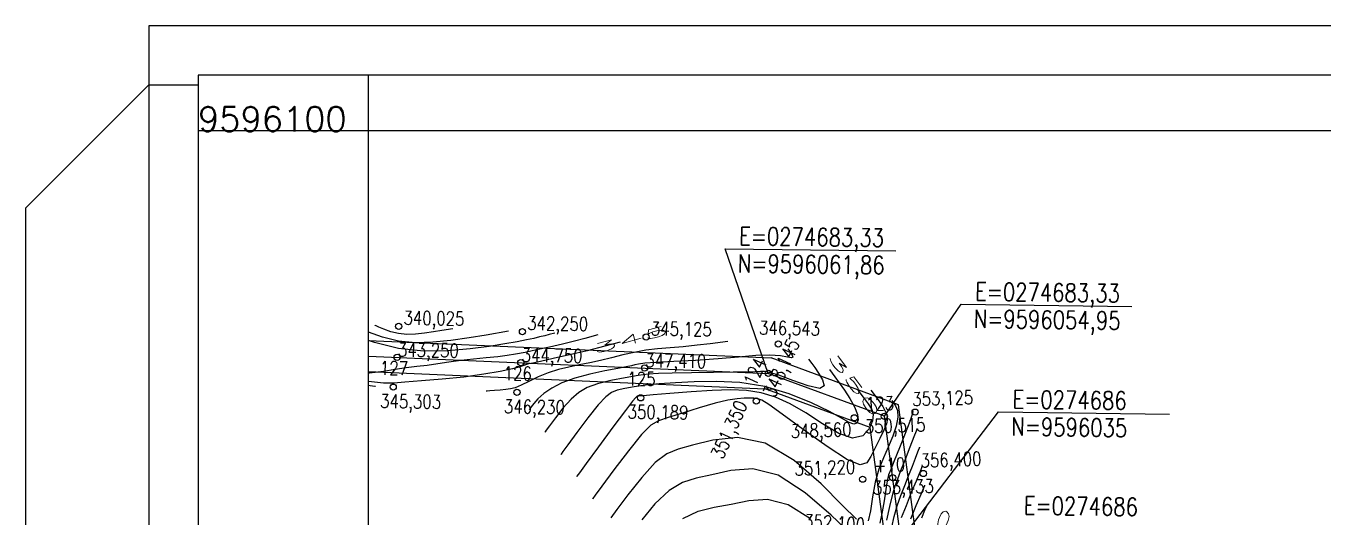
# Model space of a CAD drawing. Header units: millimetres. Extents: x 276147 to 291056, y 9594849 to 9609891.
# Drawn here: x 276568.4 to 276777.9, y 9607428.1 to 9607507.4 of the extents above; entities that cross this region are included whole.
import ezdxf
from ezdxf.enums import TextEntityAlignment as Align

# ---------------------------------------------------------------- set-up
doc = ezdxf.new("R2010")
doc.units = ezdxf.units.MM
doc.header["$LTSCALE"] = 10
doc.linetypes.add('CONTINUO', pattern=[0])
for name, color, linetype in [('2000-Top_malha_coord', 2, 'Continuous'), ('500-dim1', 6, 'Continuous'), ('Curvas mestras', 30, 'Continuous'), ('Curvas simples', 9, 'Continuous'), ('Curvas texto', 2, 'Continuous'), ('LINHA02', 8, 'Continuous'), ('TEXTO-PAPEL', 7, 'Continuous'), ('TEXTO02', 3, 'Continuous'), ('Top_malha_coord', 8, 'Continuous')]:
    doc.layers.add(name, color=color, linetype=linetype)
doc.styles.add('r80', font='romans.shx')
doc.styles.add('ROMANS', font='romans.shx', dxfattribs={"width": 0.8, "height": 4})
doc.styles.add('SIMPLEX', font='simplex', dxfattribs={"height": 0.2})

msp = doc.modelspace()

# ---------------------------------------------------------------- linework, layer by layer
at = {"layer": '500-dim1', "ltscale": 0.1}
for points in [[(276588.26, 9607271.52), (276901.98, 9607271.52), (276901.98, 9607507.4), (276588.26, 9607507.4)], [(276596.2, 9607279.46), (276894.03, 9607279.46), (276894.03, 9607499.46), (276596.2, 9607499.46)]]:
    msp.add_lwpolyline(points, close=True, dxfattribs=at)
msp.add_lwpolyline([(276588.26, 9607271.52), (276568.4, 9607271.52), (276568.4, 9607478.02), (276588.26, 9607497.87), (276596.2, 9607497.87)], dxfattribs=at)
at = {"layer": 'Curvas mestras', "linetype": 'CONTINUO'}
for points in [[(276664.41, 9607456.33, 345), (276661.91, 9607455.68, 345), (276659.06, 9607454.97, 345), (276656.18, 9607454.29, 345), (276653.57, 9607453.7, 345), (276651.53, 9607453.25, 345), (276650.28, 9607452.98, 345), (276649.6, 9607452.83, 345), (276649.23, 9607452.72, 345), (276648.85, 9607452.57, 345), (276648.19, 9607452.35, 345), (276646.98, 9607452.04, 345), (276645, 9607451.63, 345), (276642.34, 9607451.16, 345), (276639.16, 9607450.72, 345), (276635.65, 9607450.36, 345), (276632.29, 9607450.09, 345), (276629.59, 9607449.87, 345), (276627.8, 9607449.73, 345), (276626.16, 9607449.74, 345), (276623.72, 9607450.02, 345)], [(276702.79, 9607448.61, 350), (276703.65, 9607447.47, 350), (276704.45, 9607446.37, 350), (276705.02, 9607445.49, 350), (276705.27, 9607444.67, 350), (276705.16, 9607443.66, 350), (276704.62, 9607442.35, 350), (276703.57, 9607441.21, 350), (276701.93, 9607440.82, 350), (276699.69, 9607441.61, 350), (276697.07, 9607443.18, 350), (276694.38, 9607444.94, 350), (276691.85, 9607446.41, 350), (276689.47, 9607447.49, 350), (276687.16, 9607448.19, 350), (276684.81, 9607448.55, 350), (276682.24, 9607448.63, 350), (276679.27, 9607448.52, 350), (276675.84, 9607448.31, 350), (276672.43, 9607448.06, 350), (276669.69, 9607447.83, 350), (276668.08, 9607447.69, 350), (276667.35, 9607447.61, 350), (276667.09, 9607447.55, 350), (276666.89, 9607447.43, 350), (276666.39, 9607446.83, 350), (276665.22, 9607445.3, 350), (276663.22, 9607442.6, 350), (276660.89, 9607439.43, 350), (276658.91, 9607436.75, 350), (276657.81, 9607435.25, 350), (276657.41, 9607434.7, 350), (276657.35, 9607434.62, 350)], [(276708.24, 9607426.45, 355), (276708.66, 9607428.17, 355), (276709.14, 9607429.9, 355), (276709.72, 9607431.57, 355), (276710.34, 9607433.19, 355), (276710.98, 9607434.78, 355), (276711.59, 9607436.3, 355), (276712.11, 9607437.63, 355), (276712.49, 9607438.62, 355), (276712.7, 9607439.15, 355), (276712.78, 9607439.35, 355), (276712.79, 9607439.37, 355)]]:
    msp.add_polyline3d(points, dxfattribs=at)
at = {"layer": 'Curvas simples', "linetype": 'CONTINUO'}
for points in [[(276637.37, 9607458.52, 341), (276635.58, 9607458.21, 341), (276634.24, 9607457.99, 341), (276632.77, 9607457.78, 341), (276631.33, 9607457.63, 341), (276629.94, 9607457.59, 341), (276628.6, 9607457.72, 341), (276627.33, 9607458.04, 341), (276626.22, 9607458.44, 341), (276625.4, 9607458.79, 341), (276624.96, 9607458.99, 341), (276624.8, 9607459.06, 341), (276624.78, 9607459.07, 341)], [(276646.35, 9607458.13, 342), (276642.72, 9607457.5, 342), (276640.02, 9607457.05, 342), (276637.04, 9607456.63, 342), (276634.12, 9607456.33, 342), (276631.3, 9607456.25, 342), (276628.59, 9607456.51, 342), (276626, 9607457.15, 342), (276623.76, 9607457.96, 342), (276623.72, 9607457.98, 342)], [(276653.81, 9607457.81, 343), (276652.91, 9607457.57, 343), (276652.2, 9607457.39, 343), (276651.36, 9607457.18, 343), (276650.42, 9607456.96, 343), (276649.27, 9607456.72, 343), (276647.76, 9607456.42, 343), (276645.77, 9607456.06, 343), (276643.24, 9607455.67, 343), (276640.17, 9607455.28, 343), (276636.57, 9607454.96, 343), (276632.62, 9607454.9, 343), (276628.57, 9607455.3, 343), (276624.68, 9607456.27, 343), (276623.72, 9607456.61, 343)], [(276660.76, 9607457.51, 344), (276658.66, 9607456.95, 344), (276657.01, 9607456.52, 344), (276655.05, 9607456.04, 344), (276652.95, 9607455.55, 344), (276650.88, 9607455.09, 344), (276649.03, 9607454.7, 344), (276647.5, 9607454.4, 344), (276646.12, 9607454.17, 344), (276644.6, 9607453.98, 344), (276642.75, 9607453.8, 344), (276640.7, 9607453.61, 344), (276638.64, 9607453.39, 344), (276636.73, 9607453.12, 344), (276634.94, 9607452.84, 344), (276633.23, 9607452.59, 344), (276631.52, 9607452.39, 344), (276629.8, 9607452.2, 344), (276628.03, 9607451.95, 344), (276626.16, 9607451.61, 344), (276623.92, 9607451.33, 344), (276623.72, 9607451.33, 344)], [(276681.76, 9607456.47, 346), (276678.91, 9607456.09, 346), (276676.81, 9607455.84, 346), (276674.57, 9607455.6, 346), (276672.44, 9607455.43, 346), (276670.44, 9607455.27, 346), (276668.52, 9607455.05, 346), (276666.64, 9607454.7, 346), (276664.8, 9607454.28, 346), (276662.99, 9607453.83, 346), (276661.21, 9607453.41, 346), (276659.48, 9607453.03, 346), (276657.77, 9607452.67, 346), (276656.09, 9607452.33, 346), (276654.43, 9607451.94, 346), (276652.78, 9607451.42, 346), (276651.15, 9607450.74, 346), (276649.63, 9607450, 346), (276648.37, 9607449.38, 346), (276647.43, 9607448.99, 346), (276646.68, 9607448.79, 346), (276645.91, 9607448.68, 346), (276644.99, 9607448.6, 346), (276644.07, 9607448.53, 346), (276643.33, 9607448.48, 346), (276642.92, 9607448.45, 346), (276642.78, 9607448.44, 346), (276642.75, 9607448.44, 346)], [(276691.47, 9607455.27, 347), (276691.64, 9607455.05, 347), (276691.78, 9607454.85, 347), (276691.97, 9607454.57, 347), (276692.17, 9607454.22, 347), (276692.25, 9607453.92, 347), (276692.04, 9607453.79, 347), (276691.4, 9607453.91, 347), (276690.26, 9607454.13, 347), (276688.57, 9607454.27, 347), (276686.3, 9607454.18, 347), (276683.48, 9607453.94, 347), (276680.19, 9607453.65, 347), (276676.55, 9607453.41, 347), (276673.03, 9607453.23, 347), (276670.17, 9607453.08, 347), (276668.36, 9607452.93, 347), (276667.36, 9607452.79, 347), (276666.77, 9607452.66, 347), (276666.21, 9607452.53, 347), (276665.38, 9607452.36, 347), (276664.01, 9607452.09, 347), (276661.93, 9607451.7, 347), (276659.47, 9607451.17, 347), (276657.04, 9607450.52, 347), (276654.98, 9607449.76, 347), (276653.35, 9607448.93, 347), (276652.07, 9607448.06, 347), (276651.11, 9607447.21, 347), (276650.43, 9607446.45, 347), (276650, 9607445.88, 347), (276649.77, 9607445.58, 347), (276649.69, 9607445.46, 347), (276649.68, 9607445.45, 347)], [(276694.82, 9607453.6, 348), (276695.36, 9607452.89, 348), (276695.82, 9607452.24, 348), (276696.42, 9607451.35, 348), (276697.06, 9607450.25, 348), (276697.31, 9607449.29, 348), (276696.65, 9607448.88, 348), (276694.77, 9607449.27, 348), (276692.28, 9607450.14, 348), (276689.99, 9607451, 348), (276688.53, 9607451.47, 348), (276687.68, 9607451.61, 348), (276687.04, 9607451.6, 348), (276686.2, 9607451.55, 348), (276684.83, 9607451.52, 348), (276682.63, 9607451.48, 348), (276679.47, 9607451.44, 348), (276675.92, 9607451.41, 348), (276672.77, 9607451.36, 348), (276670.56, 9607451.29, 348), (276668.93, 9607451.16, 348), (276667.28, 9607450.94, 348), (276665.19, 9607450.59, 348), (276662.88, 9607450.13, 348), (276660.74, 9607449.6, 348), (276659.06, 9607449, 348), (276657.71, 9607448.23, 348), (276656.45, 9607447.14, 348), (276655.15, 9607445.67, 348), (276653.92, 9607444.11, 348), (276652.97, 9607442.84, 348), (276652.45, 9607442.13, 348), (276652.26, 9607441.87, 348), (276652.24, 9607441.84, 348)], [(276698.18, 9607451.93, 349), (276699.08, 9607450.74, 349), (276699.78, 9607449.77, 349), (276700.6, 9607448.58, 349), (276701.46, 9607447.23, 349), (276702.21, 9607445.88, 349), (276702.7, 9607444.68, 349), (276702.83, 9607443.8, 349), (276702.62, 9607443.26, 349), (276702.13, 9607443.12, 349), (276701.39, 9607443.39, 349), (276700.16, 9607444.07, 349), (276698.18, 9607445.14, 349), (276695.28, 9607446.55, 349), (276691.69, 9607448.01, 349), (276687.74, 9607449.18, 349), (276683.74, 9607449.81, 349), (276679.88, 9607450, 349), (276676.36, 9607449.94, 349), (276673.3, 9607449.8, 349), (276670.69, 9607449.61, 349), (276668.48, 9607449.39, 349), (276666.63, 9607449.14, 349), (276665.12, 9607448.87, 349), (276663.92, 9607448.58, 349), (276662.97, 9607448.22, 349), (276662.05, 9607447.53, 349), (276660.84, 9607446.22, 349), (276659.18, 9607444.13, 349), (276657.4, 9607441.77, 349), (276655.94, 9607439.79, 349), (276655.13, 9607438.69, 349), (276654.83, 9607438.28, 349), (276654.79, 9607438.23, 349)], [(276623.72, 9607449.41, 346), (276624.01, 9607449.36, 346), (276624.74, 9607449.24, 346), (276624.84, 9607449.22, 346)], [(276704.89, 9607448.6, 351), (276706.05, 9607447.05, 351), (276706.79, 9607445.96, 351), (276707.36, 9607444.9, 351), (276707.56, 9607444.02, 351), (276707.4, 9607443.17, 351), (276706.96, 9607442.15, 351), (276706.32, 9607440.81, 351), (276705.59, 9607439.31, 351), (276704.89, 9607437.9, 351), (276704.23, 9607436.85, 351), (276703.17, 9607436.53, 351), (276701.13, 9607437.35, 351), (276697.81, 9607439.48, 351), (276693.96, 9607442.25, 351), (276690.57, 9607444.74, 351), (276688.42, 9607446.26, 351), (276687.25, 9607446.96, 351), (276686.57, 9607447.2, 351), (276685.96, 9607447.3, 351), (276685.26, 9607447.31, 351), (276684.39, 9607447.28, 351), (276683.27, 9607447.19, 351), (276681.77, 9607446.96, 351), (276679.74, 9607446.5, 351), (276677.17, 9607445.75, 351), (276674.46, 9607444.89, 351), (276672.15, 9607444.16, 351), (276670.57, 9607443.67, 351), (276669.33, 9607442.96, 351), (276667.85, 9607441.46, 351), (276665.72, 9607438.82, 351), (276663.38, 9607435.72, 351), (276661.44, 9607433.09, 351), (276660.36, 9607431.62, 351), (276659.96, 9607431.08, 351), (276659.9, 9607431.01, 351)], [(276708.25, 9607446.93, 352), (276708.85, 9607446.08, 352), (276709.17, 9607445.31, 352), (276709.26, 9607444.22, 352), (276708.98, 9607442.8, 352), (276708.42, 9607441.15, 352), (276707.69, 9607439.41, 352), (276706.91, 9607437.67, 352), (276706.18, 9607435.82, 352), (276705.59, 9607433.73, 352), (276705.17, 9607431.36, 352), (276704.83, 9607429.11, 352), (276704.44, 9607427.51, 352)], [(276711.61, 9607445.26, 353), (276711.65, 9607445.11, 353), (276711.54, 9607444.66, 353), (276711.16, 9607443.55, 353), (276710.42, 9607441.61, 353), (276709.51, 9607439.29, 353), (276708.67, 9607437.21, 353), (276708.09, 9607435.81, 353), (276707.75, 9607434.91, 353), (276707.54, 9607434.16, 353), (276707.41, 9607433.29, 353), (276707.26, 9607432.16, 353), (276707.05, 9607430.72, 353), (276706.72, 9607428.95, 353), (276706.34, 9607427.12, 353)], [(276707.47, 9607427.6, 354), (276707.97, 9607429.83, 354), (276708.44, 9607431.78, 354), (276708.82, 9607433.16, 354), (276709.21, 9607434.28, 354), (276709.73, 9607435.61, 354), (276710.45, 9607437.46, 354), (276711.23, 9607439.46, 354), (276711.88, 9607441.1, 354), (276712.23, 9607442.02, 354), (276712.36, 9607442.35, 354), (276712.38, 9607442.4, 354)], [(276702.56, 9607427.77, 352), (276700.32, 9607429.96, 352), (276696.84, 9607433.46, 352), (276692.5, 9607437.24, 352), (276687.83, 9607440.04, 352), (276683.34, 9607440.96, 352), (276679.34, 9607440.54, 352), (276676.09, 9607439.69, 352), (276673.74, 9607439.06, 352), (276671.9, 9607438.34, 352), (276670.06, 9607436.93, 352), (276667.87, 9607434.52, 352), (276665.64, 9607431.69, 352), (276663.86, 9607429.3, 352), (276662.87, 9607427.96, 352)], [(276701.81, 9607425.23, 353), (276698.47, 9607428.39, 353), (276694.29, 9607432.04, 353), (276689.9, 9607434.87, 353), (276685.84, 9607435.91, 353), (276682.25, 9607435.65, 353), (276679.19, 9607434.93, 353), (276676.66, 9607434.37, 353), (276674.44, 9607433.7, 353), (276672.28, 9607432.41, 353), (276670.01, 9607430.22, 353), (276667.9, 9607427.66, 353)], [(276709.85, 9607428.01, 356), (276710.61, 9607429.98, 356), (276711.47, 9607432.11, 356), (276712.23, 9607433.94, 356), (276712.72, 9607435.15, 356), (276712.99, 9607435.81, 356), (276713.11, 9607436.13, 356), (276713.17, 9607436.28, 356), (276713.19, 9607436.34, 356), (276713.2, 9607436.35, 356)], [(276711.31, 9607427.81, 357), (276712.22, 9607429.98, 357), (276712.99, 9607431.81, 357), (276713.42, 9607432.83, 357), (276713.58, 9607433.2, 357), (276713.6, 9607433.26, 357)], [(276674.49, 9607427.89, 354), (276676.97, 9607429.06, 354), (276679.57, 9607429.68, 354), (276682.3, 9607430.18, 354), (276685.16, 9607430.78, 354), (276688.21, 9607431, 354), (276691.54, 9607430.15, 354), (276695.13, 9607427.85, 354)], [(276713.12, 9607428, 358), (276713.62, 9607429.2, 358), (276713.9, 9607429.85, 358), (276714, 9607430.09, 358), (276714.01, 9607430.13, 358)]]:
    msp.add_polyline3d(points, dxfattribs=at)
at = {"layer": 'LINHA02'}
for p, q in [((276681.34, 9607471.43), (276708.93, 9607471.09)), ((276688.3, 9607451.31), (276681.34, 9607471.43)), ((276707.07, 9607444.39), (276719.45, 9607462.48)), ((276719.45, 9607462.48), (276747.04, 9607462.13)), ((276709.73, 9607424.44), (276725.5, 9607445.08)), ((276725.5, 9607445.08), (276753.1, 9607444.73))]:
    msp.add_line(p, q, dxfattribs=at)
at = {"layer": 'TEXTO-PAPEL', "color": 7, "linetype": 'Continuous'}
for p, q in [((276623.72, 9607454.11), (276688.3, 9607451.31)), ((276707.07, 9607444.39), (276688.3, 9607451.31)), ((276709.73, 9607424.57), (276707.07, 9607444.39))]:
    msp.add_line(p, q, dxfattribs=at)
for centre in [(276628.61, 9607458.9), (276648.6, 9607458.04), (276668.58, 9607457.17), (276689.93, 9607456.04), (276628.36, 9607453.91), (276648.34, 9607453.04), (276668.32, 9607452.17), (276688.3, 9607451.31), (276627.73, 9607449.09), (276647.71, 9607448.23), (276667.69, 9607447.36), (276686.37, 9607446.86), (276702.22, 9607444.13), (276707.07, 9607444.39), (276712.03, 9607445.05), (276713.36, 9607435.14), (276703.55, 9607434.22), (276708.4, 9607434.48)]:
    msp.add_circle(centre, 0.5, dxfattribs=at)
at = {"layer": 'Top_malha_coord'}
for p, q in [((276623.72, 9607279.46), (276623.72, 9607499.46)), ((276596.2, 9607490.5), (276894.03, 9607490.5))]:
    msp.add_line(p, q, dxfattribs=at)
at = {"layer": 'Top_malha_coord', "color": 6}
for p, q in [((276623.72, 9607456.61), (276688.8, 9607453.79)), ((276709.34, 9607446.22), (276688.8, 9607453.79)), ((276623.72, 9607451.6), (276687.8, 9607448.83)), ((276704.79, 9607442.57), (276687.8, 9607448.83)), ((276712.21, 9607424.91), (276709.34, 9607446.22)), ((276707.26, 9607424.24), (276704.79, 9607442.57))]:
    msp.add_line(p, q, dxfattribs=at)

# ---------------------------------------------------------------- texts
at = {"style": 'ROMANS', "width": 0.8}
for s, height, p in [('E=0274683,33', 2.9046, (276683.63, 9607474.94)), ('N=9596061,86', 2.9046, (276683.42, 9607470.53)), ('E=0274683,33', 2.9046, (276721.74, 9607465.98)), ('N=9596054,95', 2.9046, (276721.53, 9607461.58)), ('E=0274686', 2.905, (276727.8, 9607448.58)), ('N=9596035', 2.905, (276727.59, 9607444.18)), ('E=0274686', 2.905, (276729.61, 9607431.43))]:
    msp.add_text(s, height=height, rotation=359.2617, dxfattribs=at).set_placement(p, align=Align.TOP_LEFT)
at = {"layer": '2000-Top_malha_coord', "style": 'r80'}
msp.add_text('9596100', height=4, dxfattribs=at).set_placement((276596.2, 9607489.17), align=Align.BOTTOM_LEFT)
at = {"layer": 'Curvas texto', "style": 'SIMPLEX', "width": 3.299405}
for s, rotation, p, p2 in [('345', 14.902, (276660.11, 9607454.41, 345), (276672.4, 9607457.68, 345)), ('350', 307.1419, (276697.72, 9607454.06, 350), (276705.41, 9607443.91, 350)), ('360', 71.2057, (276713.88, 9607417.31, 360), (276717.98, 9607429.36, 360))]:
    msp.add_text(s, height=1.5, rotation=rotation, dxfattribs=at).set_placement(p, p2, align=Align.FIT)
at = {"layer": 'TEXTO02', "style": 'ROMANS', "width": 0.8}
for s, rotation, p in [('340,025', 359.074, (276629.41, 9607461.39)), ('342,250', 359.074, (276649.39, 9607460.53)), ('345,125', 359.074, (276669.37, 9607459.66)), ('346,543', 359.074, (276686.84, 9607459.78)), ('343,250', 359.074, (276628.51, 9607456.24)), ('348,145', 65.3614, (276687.36, 9607448.17)), ('344,750', 359.074, (276648.49, 9607455.38)), ('347,410', 359.074, (276668.47, 9607454.51)), ('127', 359.074, (276625.6, 9607453.3)), ('126', 359.074, (276645.59, 9607452.43)), ('124', 65.3614, (276684.21, 9607449.98)), ('125', 359.074, (276665.57, 9607451.56)), ('345,303', 359.074, (276625.64, 9607447.96)), ('353,125', 1.9277, (276711.53, 9607448.23)), ('346,230', 359.074, (276645.63, 9607447.09)), ('350,189', 359.074, (276665.61, 9607446.23)), ('351,350', 65.3614, (276678.93, 9607438.21)), ('123', 1.9277, (276704.04, 9607447.46)), ('350,515', 1.9277, (276703.84, 9607443.83)), ('348,560', 1.9277, (276691.88, 9607443.06)), ('351,220', 1.9277, (276692.49, 9607437)), ('+10', 1.9277, (276705.38, 9607437.55)), ('356,400', 1.9277, (276712.87, 9607438.31)), ('353,433', 1.9277, (276705.17, 9607433.92)), ('352,100', 355.9394, (276694.18, 9607428.61))]:
    msp.add_text(s, height=2.207, rotation=rotation, dxfattribs=at).set_placement(p, align=Align.TOP_LEFT)

doc.saveas('drawing.dxf')
